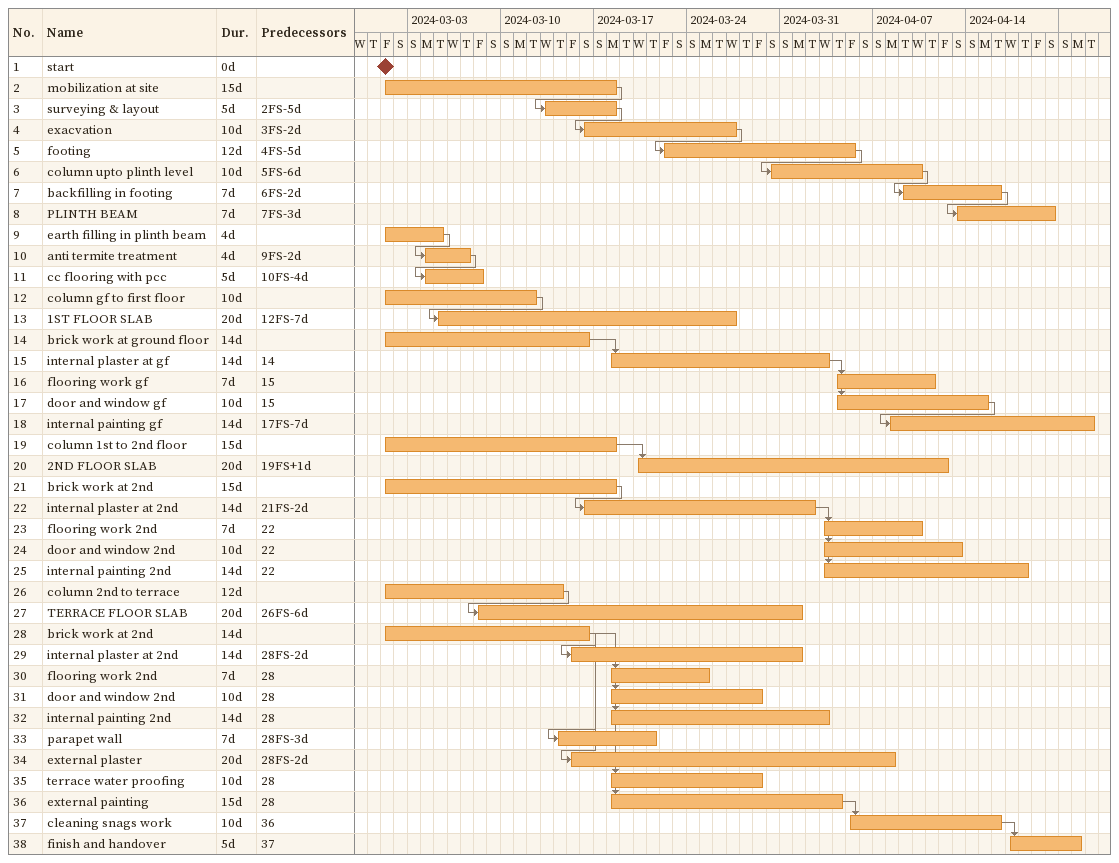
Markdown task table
| ID | Task | Duration | Start | Finish | Predecessors |
|---|---|---|---|---|---|
| 1 | start | 0d | 2024-03-01 | 2024-03-01 |  |
| 2 | mobilization at site | 15d | 2024-03-01 | 2024-03-18 |  |
| 3 | surveying & layout | 5d | 2024-03-13 | 2024-03-18 | 2FS-5d |
| 4 | exacvation | 10d | 2024-03-16 | 2024-03-27 | 3FS-2d |
| 5 | footing | 12d | 2024-03-22 | 2024-04-05 | 4FS-5d |
| 6 | column upto plinth level | 10d | 2024-03-30 | 2024-04-10 | 5FS-6d |
| 7 | backfilling in footing | 7d | 2024-04-09 | 2024-04-16 | 6FS-2d |
| 8 | PLINTH BEAM | 7d | 2024-04-13 | 2024-04-20 | 7FS-3d |
| 9 | earth filling in plinth beam | 4d | 2024-03-01 | 2024-03-05 |  |
| 10 | anti termite treatment | 4d | 2024-03-04 | 2024-03-07 | 9FS-2d |
| 11 | cc flooring with pcc | 5d | 2024-03-04 | 2024-03-08 | 10FS-4d |
| 12 | column gf to first floor | 10d | 2024-03-01 | 2024-03-12 |  |
| 13 | 1ST FLOOR SLAB | 20d | 2024-03-05 | 2024-03-27 | 12FS-7d |
| 14 | brick work at ground floor | 14d | 2024-03-01 | 2024-03-16 |  |
| 15 | internal plaster at gf | 14d | 2024-03-18 | 2024-04-03 | 14 |
| 16 | flooring work gf | 7d | 2024-04-04 | 2024-04-11 | 15 |
| 17 | door and window gf | 10d | 2024-04-04 | 2024-04-15 | 15 |
| 18 | internal painting gf | 14d | 2024-04-08 | 2024-04-23 | 17FS-7d |
| 19 | column 1st to 2nd floor | 15d | 2024-03-01 | 2024-03-18 |  |
| 20 | 2ND FLOOR SLAB | 20d | 2024-03-20 | 2024-04-12 | 19FS+1d |
| 21 | brick work at 2nd | 15d | 2024-03-01 | 2024-03-18 |  |
| 22 | internal plaster at 2nd | 14d | 2024-03-16 | 2024-04-02 | 21FS-2d |
| 23 | flooring work 2nd | 7d | 2024-04-03 | 2024-04-10 | 22 |
| 24 | door and window 2nd | 10d | 2024-04-03 | 2024-04-13 | 22 |
| 25 | internal painting 2nd | 14d | 2024-04-03 | 2024-04-18 | 22 |
| 26 | column 2nd to terrace | 12d | 2024-03-01 | 2024-03-14 |  |
| 27 | TERRACE FLOOR SLAB | 20d | 2024-03-08 | 2024-04-01 | 26FS-6d |
| 28 | brick work at 2nd | 14d | 2024-03-01 | 2024-03-16 |  |
| 29 | internal plaster at 2nd | 14d | 2024-03-15 | 2024-04-01 | 28FS-2d |
| 30 | flooring work 2nd | 7d | 2024-03-18 | 2024-03-25 | 28 |
| 31 | door and window 2nd | 10d | 2024-03-18 | 2024-03-29 | 28 |
| 32 | internal painting 2nd | 14d | 2024-03-18 | 2024-04-03 | 28 |
| 33 | parapet wall | 7d | 2024-03-14 | 2024-03-21 | 28FS-3d |
| 34 | external plaster | 20d | 2024-03-15 | 2024-04-08 | 28FS-2d |
| 35 | terrace water proofing | 10d | 2024-03-18 | 2024-03-29 | 28 |
| 36 | external painting | 15d | 2024-03-18 | 2024-04-04 | 28 |
| 37 | cleaning snags work | 10d | 2024-04-05 | 2024-04-16 | 36 |
| 38 | finish and handover | 5d | 2024-04-17 | 2024-04-22 | 37 |
